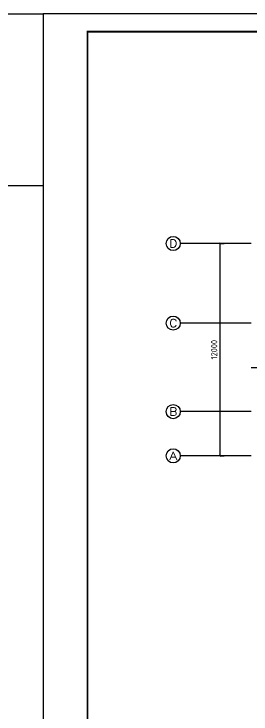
# Model space of a CAD drawing. Extents: x 5279878 to 5976284, y -275259 to -27697.
# Drawn here: x 5567194 to 5580603, y -231683 to -192120 of the extents above; entities that cross this region are included whole.
import ezdxf
from ezdxf.enums import TextEntityAlignment as Align

# ---------------------------------------------------------------- set-up
doc = ezdxf.new("R2010")
doc.units = 0
doc.header["$LTSCALE"] = 1000
doc.header["$MEASUREMENT"] = 0
doc.layers.get('0').update_dxf_attribs({"linetype": 'CONTINUOUS'})
doc.layers.get('Defpoints').update_dxf_attribs({"linetype": 'CONTINUOUS'})
for name, color, linetype in [('AXIS_TEXT', 7, 'CONTINUOUS'), ('PUB_TITLE', 4, 'CONTINUOUS'), ('SIG_TEXT', 7, 'CONTINUOUS'), ('WALL', 2, 'CONTINUOUS'), ('建筑底图', 251, 'CONTINUOUS')]:
    doc.layers.add(name, color=color, linetype=linetype)
doc.styles.add('_TCH_AXIS', font='COMPLEX', dxfattribs={"bigfont": 'GBCBIG'})
doc.styles.add('COMPLEX', font='COMPLEX')
doc.styles.get("Standard").update_dxf_attribs({"font": 'GBENOR', "bigfont": 'GBCBIG'})
doc.dimstyles.get("Standard").update_dxf_attribs({"dimscale": 100, "dimtxt": 3.5, "dimasz": 1, "dimexe": 2.5, "dimexo": 3, "dimgap": 1.5, "dimtad": 1, "dimdec": 0, "dimzin": 0, "dimdsep": 46, "dimtxsty": 'Standard', "dimblk": 'ARCHTICK', "dimcen": 0.09, "dimadec": 0, "dimazin": 0, "dimtfac": 1, "dimtdec": 0, "dimtix": 1, "dimtmove": 2, "dimatfit": 3, "dimfxl": 0, "dimtolj": 1, "dimtzin": 0, "dimarcsym": 0})

# ---------------------------------------------------------------- blocks, each defined once
blk = doc.blocks.new('_AXISO')
blk.add_circle((0, 0), 0.5)
at = {"layer": 'AXIS_TEXT', "style": 'COMPLEX', "width": 1.041667}
blk.add_attdef('A', text='', height=0.56, dxfattribs=at).set_placement((-0.25, -0.28), (0.25, -0.28), align=Align.FIT)
blk = doc.blocks.new('_ArchTick')
at = {"color": 0, "linetype": 'ByBlock', "const_width": 0.4}
blk.add_lwpolyline([(-0.5, -0.5), (0.5, 0.5)], dxfattribs=at)
blk = doc.blocks.new('*D516')
at = {"layer": 'Defpoints', "color": 0, "transparency": 16777216}
for p in [(5578603, -205092), (5578603, -217092), (5578842, -217092)]:
    blk.add_point(p, dxfattribs=at)
at = {"layer": 'SIG_TEXT', "color": 0, "lineweight": -2, "transparency": 16777216}
for p, q in [((5578842, -205092), (5578842, -217092)), ((5578903, -205092), (5579092, -205092)), ((5578903, -217092), (5579092, -217092))]:
    blk.add_line(p, q, dxfattribs=at)
at = {"layer": 'SIG_TEXT', "color": 0, "lineweight": -2, "transparency": 16777216, "xscale": 100, "yscale": 100, "zscale": 100}
for p, rotation in [((5578842, -205092), 90), ((5578842, -217092), 270)]:
    blk.add_blockref('_ArchTick', p, dxfattribs=dict(at, rotation=rotation))
at = {"layer": 'SIG_TEXT', "color": 0, "transparency": 16777216, "insert": (5578517, -211092), "char_height": 350, "attachment_point": 5, "rotation": 90}
blk.add_mtext('\\A1;12000', dxfattribs=at)

msp = doc.modelspace()

# ---------------------------------------------------------------- linework, layer by layer
at = {"layer": 'PUB_TITLE', "color": 4}
msp.add_lwpolyline([(5568848.1, -251519.8), (5652948.1, -251519.8), (5652948.1, -192119.8), (5568848.1, -192119.8)], close=True, dxfattribs=at)
at = {"layer": 'PUB_TITLE', "color": 4, "const_width": 100}
msp.add_lwpolyline([(5571348.1, -250519.8), (5651948.1, -250519.8), (5651948.1, -193119.8), (5571348.1, -193119.8)], close=True, dxfattribs=at)
at = {"layer": 'WALL', "color": 1, "ltscale": 10}
msp.add_lwpolyline([(5556116.4, -192119.8), (5568848.1, -192119.8), (5568848.1, -201834.9), (5556116.4, -201834.9)], close=True, dxfattribs=at)
at = {"layer": '建筑底图'}
for p, q in [((5580602.8, -205091.6), (5576602.8, -205091.6)), ((5580602.8, -209591.6), (5576602.8, -209591.6)), ((5580602.8, -212091.6), (5588902.8, -212091.6)), ((5580602.8, -214591.6), (5576602.8, -214591.6)), ((5580602.8, -217091.6), (5576602.8, -217091.6))]:
    msp.add_line(p, q, dxfattribs=at)

# ---------------------------------------------------------------- block references
ref = msp.add_blockref('_AXISO', (5576202.8, -205091.6), dxfattribs=dict(at, xscale=800, yscale=800, zscale=800))
ref.add_attrib('A', 'D', dxfattribs={"layer": 'AXIS_TEXT', "color": 0, "height": 452.5, "style": '_TCH_AXIS', "width": 1.235294}).set_placement((5575976.5, -205317.8), (5576429.1, -205317.8), align=Align.FIT)
ref = msp.add_blockref('_AXISO', (5576202.8, -209591.6), dxfattribs=dict(at, xscale=800, yscale=800, zscale=800))
ref.add_attrib('A', 'C', dxfattribs={"layer": 'AXIS_TEXT', "color": 0, "height": 452.5, "style": '_TCH_AXIS', "width": 1.4}).set_placement((5575976.5, -209817.8), (5576429.1, -209817.8), align=Align.FIT)
ref = msp.add_blockref('_AXISO', (5576202.8, -214591.6), dxfattribs=dict(at, xscale=800, yscale=800, zscale=800))
ref.add_attrib('A', 'B', dxfattribs={"layer": 'AXIS_TEXT', "color": 0, "height": 452.5, "style": '_TCH_AXIS', "width": 1.235294}).set_placement((5575976.5, -214817.8), (5576429.1, -214817.8), align=Align.FIT)
ref = msp.add_blockref('_AXISO', (5576202.8, -217091.6), dxfattribs=dict(at, xscale=800, yscale=800, zscale=800))
ref.add_attrib('A', 'A', dxfattribs={"layer": 'AXIS_TEXT', "color": 0, "height": 452.5, "style": '_TCH_AXIS', "width": 1.166667}).set_placement((5575976.5, -217317.8), (5576429.1, -217317.8), align=Align.FIT)

# ---------------------------------------------------------------- dimensions: what is measured, and where the dimension line sits
at = {"layer": 'SIG_TEXT', "color": 0}
dim = msp.add_linear_dim(base=(5578842.3, -217091.6), p1=(5578602.8, -205091.6), p2=(5578602.8, -217091.6), angle=90, dimstyle='Standard', override={"dimfxl": 100}, dxfattribs=at)
dim.commit()
dim.dimension.update_dxf_attribs({"geometry": '*D516', "text_midpoint": (5578517.3, -211091.6)})

doc.saveas('drawing.dxf')
